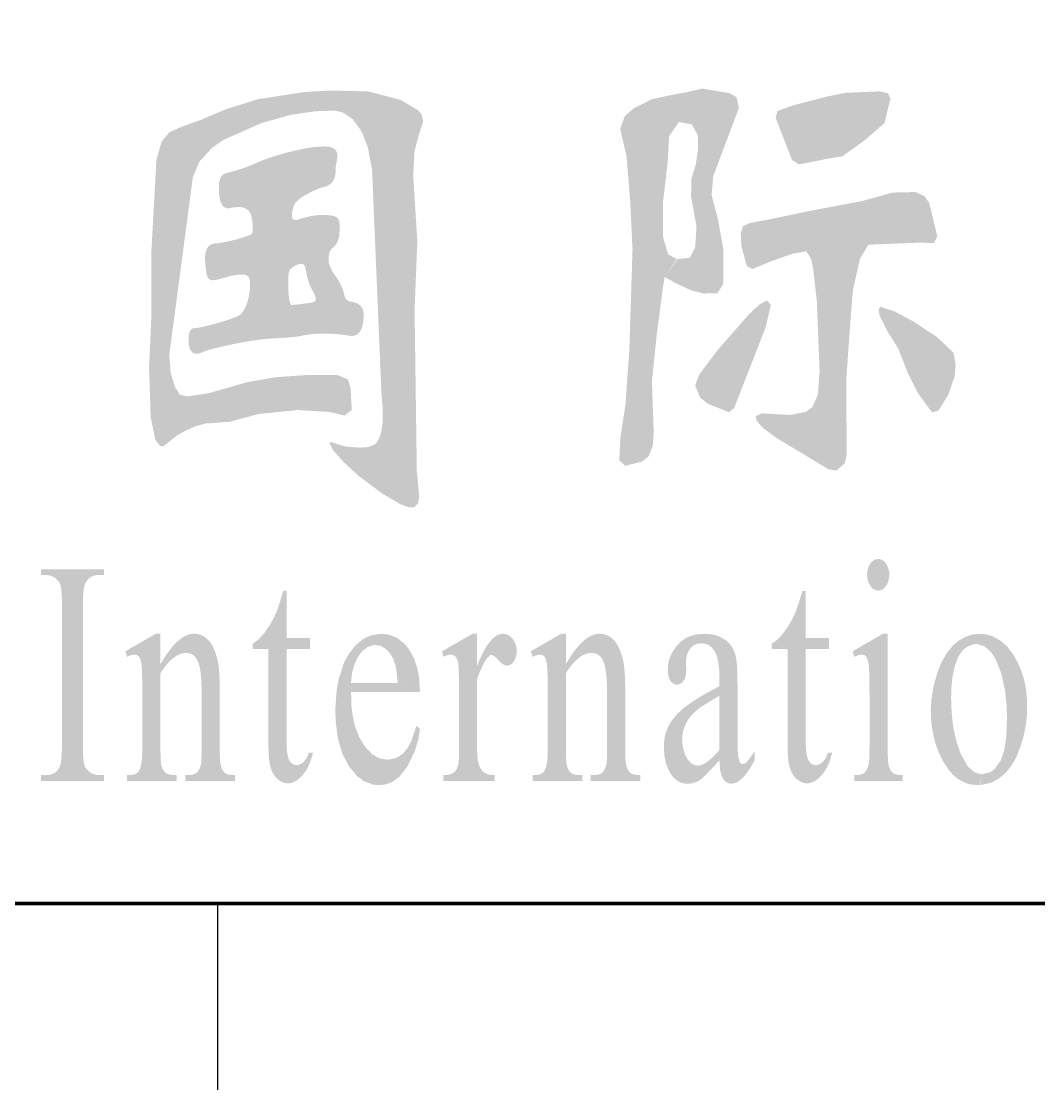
# Model space of a CAD drawing. Header units: millimetres. Extents: x -705761 to 1364679, y -410401 to 446404.
# Drawn here: x -526777 to -525366, y 202226 to 203699 of the extents above; entities that cross this region are included whole.
import ezdxf
from ezdxf.enums import TextEntityAlignment as Align

# ---------------------------------------------------------------- set-up
doc = ezdxf.new("R2010")
doc.units = ezdxf.units.MM
doc.layers.add('TK', color=7, linetype='Continuous')
doc.layers.add('模板-签名-公用', color=3, linetype='Continuous')
doc.layers.add('图框', color=7, linetype='Continuous', lineweight=13)
doc.styles.get("Standard").update_dxf_attribs({"font": 'arial.ttf'})
doc.styles.add('Style-仿宋_GB2312', font='')
doc.styles.add('宋体', font='', dxfattribs={"width": 0.7, "height": 2.5})
doc.styles.add('宋体_1', font='', dxfattribs={"width": 0.7, "height": 2.386364})
doc.styles.get('Style-仿宋_GB2312').set_extended_font_data('仿宋_GB2312')
doc.styles.get('宋体').set_extended_font_data('SimSun')
doc.styles.get('宋体_1').set_extended_font_data('SimSun')

# ---------------------------------------------------------------- blocks, each defined once
blk = doc.blocks.new('BSIET_专用图框_A3_6')
at = {"layer": '图框', "color": 7, "linetype": 'Continuous', "lineweight": 25}
blk.add_line((-104.8, 0), (-104.8, 5), dxfattribs=at)
at = {"layer": '图框', "lineweight": 100}
blk.add_lwpolyline([(-395, 292), (-5, 292), (-5, 5), (-395, 5)], close=True, dxfattribs=at)
at = {"layer": 'TK', "style": '宋体', "width": 0.7, "flags": 3}
for tag, p in [('LZHQ_N会签6_T6_H6', (-407.253, 57.082)), ('LZHQ_N会签5_T6_H6', (-407.253, 49.082)), ('LZHQ_N会签4_T6_H6', (-407.253, 41.082)), ('LZHQ_N会签3_T6_H6', (-407.253, 33.082)), ('LZHQ_N会签2_T6_H6', (-407.253, 25.082)), ('LZHQ_N会签1_T6_H6', (-407.253, 17.082))]:
    blk.add_attdef(tag, text='', height=2.5, dxfattribs=at).set_placement(p, align=Align.MIDDLE)
at = {"layer": '模板-签名-公用', "style": '宋体', "width": 0.7}
blk.add_attdef('LZTQINS', text='', height=2, dxfattribs=at).set_placement((-5, 5), align=Align.MIDDLE)
at = {"layer": '模板-签名-公用', "style": '宋体', "width": 0.7, "flags": 3}
blk.add_attdef('LZFRAME', (-40.909, 2.064), '', height=3, dxfattribs=at)
blk = doc.blocks.new('BSIET_材料表_5')
at = {"layer": '图框', "linetype": 'Continuous', "lineweight": 25, "extrusion": (0, 0, -1)}
for points in [[(97.147, 5.491), (97.073, 5.494), (97.021, 5.548), (97.006, 5.633), (97.039, 5.998), (97.07, 8.231), (97.032, 9.182), (97.089, 10.099), (97.071, 10.429), (97.004, 10.683), (96.95, 10.844), (96.973, 10.941), (97.025, 11.001), (97.265, 11.143), (97.716, 11.26), (98.261, 11.271), (98.605, 11.25), (99.243, 11.151), (99.686, 11.013), (100.027, 10.868), (100.307, 10.767), (100.469, 10.695), (100.577, 10.566), (100.651, 10.315), (100.72, 9.053), (100.722, 8.122), (100.753, 7.432), (100.731, 6.742), (100.666, 6.428), (100.601, 6.344), (100.555, 6.338), (100.461, 6.414), (100.36, 6.493), (100.222, 6.568), (100.108, 6.618), (99.966, 6.655), (99.636, 6.678), (99.233, 6.787), (98.691, 6.842), (98.25, 6.815), (98.043, 6.765), (97.941, 6.842), (97.958, 7.14), (97.993, 7.264), (98.137, 7.326), (98.555, 7.328), (99.007, 7.296), (99.39, 7.228), (99.931, 7.074), (100.224, 7.03), (100.327, 7.055), (100.397, 7.166), (100.453, 7.357), (100.473, 7.602), (100.145, 10.073), (100.057, 10.283), (99.88, 10.477), (99.728, 10.584), (99.193, 10.821), (98.791, 10.934), (98.452, 10.984), (98.176, 10.993), (98.07, 10.97), (97.931, 10.879), (97.805, 10.706), (97.721, 10.492), (97.66, 10.178), (97.531, 7.1), (97.511, 6.84), (97.514, 6.669), (97.533, 6.538), (97.56, 6.452), (97.597, 6.387), (97.624, 6.362), (97.698, 6.333), (97.754, 6.324), (97.841, 6.321), (98.019, 6.334), (98.108, 6.359), (98.224, 6.398), (98.253, 6.39), (98.201, 6.285), (98.055, 6.121), (97.843, 5.925), (97.514, 5.681), (97.265, 5.535)], [(91.743, 10.248), (91.693, 10.257), (91.343, 10.325), (91.134, 10.361), (90.841, 10.57), (90.552, 10.821), (90.47, 11.159), (90.504, 11.236), (90.624, 11.26), (91.09, 11.24), (91.34, 11.19), (91.83, 11.063), (92.035, 10.988), (92.062, 10.894), (91.836, 10.311)], [(91.218, 6.003), (91.106, 6.101), (91.077, 6.212), (91.078, 6.511), (91.083, 7.252), (91.025, 8.074), (90.99, 8.501), (90.893, 8.939), (90.776, 9.134), (90.065, 9.163), (89.866, 9.157), (89.82, 9.248), (89.932, 9.715), (89.999, 9.809), (90.126, 9.864), (90.436, 9.857), (90.862, 9.74), (91.579, 9.604), (92.132, 9.489), (92.423, 9.434), (92.516, 9.388), (92.546, 9.29), (92.536, 9.112), (92.462, 8.839), (92.38, 8.798), (92.131, 8.902), (91.818, 9.012), (91.638, 9.042), (91.573, 8.946), (91.542, 8.81), (91.49, 8.347), (91.452, 7.371), (91.475, 7.059), (91.554, 6.88), (91.646, 6.815), (91.862, 6.773), (92.253, 6.796), (92.336, 6.757), (92.327, 6.699), (92.249, 6.602), (92.056, 6.458), (91.327, 6.019)], [(92.71, 6.812), (92.638, 6.868), (92.199, 7.992), (92.128, 8.3), (92.182, 8.362), (92.295, 8.298), (92.438, 8.163), (92.869, 7.67), (93.123, 7.332), (93.178, 7.18), (93.108, 7.012), (92.999, 6.927)], [(89.893, 6.809), (89.803, 6.833), (89.669, 7.05), (89.579, 7.31), (89.565, 7.467), (89.594, 7.638), (89.833, 7.86), (90.15, 8.07), (90.412, 8.209), (90.605, 8.273), (90.634, 8.238), (90.621, 8.153), (90.5, 7.914), (90.361, 7.694), (90.226, 7.348), (90.086, 7.073)], [(90.635, 4.338), (90.614, 4.341), (90.591, 4.348), (90.568, 4.363), (90.542, 4.388), (90.522, 4.416), (90.505, 4.45), (90.495, 4.483), (90.489, 4.515), (90.486, 4.548), (90.487, 4.585), (90.489, 4.6), (90.493, 4.627), (90.5, 4.65), (90.508, 4.671), (90.517, 4.69), (90.532, 4.714), (90.551, 4.738), (90.569, 4.753), (90.594, 4.767), (90.615, 4.774), (90.64, 4.776), (90.667, 4.773), (90.696, 4.762), (90.716, 4.749), (90.746, 4.716), (90.769, 4.677), (90.781, 4.646), (90.789, 4.61), (90.793, 4.574), (90.792, 4.53), (90.784, 4.484), (90.773, 4.45), (90.757, 4.417), (90.733, 4.384), (90.722, 4.373), (90.704, 4.358), (90.69, 4.35), (90.673, 4.343), (90.656, 4.339)], [(96.995, 2.934), (97.007, 3.134), (97.036, 3.278), (97.079, 3.401), (97.149, 3.526), (97.207, 3.598), (97.314, 3.683), (97.431, 3.729), (97.543, 3.739), (97.677, 3.716), (97.779, 3.669), (97.889, 3.579), (97.982, 3.462), (98.052, 3.333), (98.11, 3.146), (97.953, 3.058), (97.936, 3.2), (97.909, 3.304), (97.857, 3.418), (97.797, 3.496), (97.718, 3.559), (97.625, 3.585), (97.543, 3.573), (97.467, 3.527), (97.411, 3.467), (97.367, 3.392), (97.332, 3.288), (97.318, 3.187), (97.303, 3.055)], [(92.678, 1.661), (92.655, 1.663), (92.621, 1.672), (92.589, 1.687), (92.557, 1.709), (92.526, 1.736), (92.494, 1.768), (92.442, 1.836), (92.403, 1.897), (92.353, 1.986), (92.354, 2.106), (92.442, 1.986), (92.457, 1.969), (92.472, 1.953), (92.49, 1.941), (92.509, 1.935), (92.524, 1.935), (92.537, 1.939), (92.55, 1.947), (92.561, 1.96), (92.582, 2.035), (92.588, 2.116), (92.591, 3.062), (92.596, 3.28), (92.603, 3.356), (92.62, 3.448), (92.637, 3.494), (92.67, 3.562), (92.701, 3.604), (92.75, 3.65), (92.855, 3.707), (92.939, 3.729), (93.041, 3.739), (93.156, 3.731), (93.235, 3.711), (93.309, 3.679), (93.365, 3.641), (93.424, 3.585), (93.464, 3.534), (93.5, 3.475), (93.527, 3.416), (93.551, 3.33), (93.558, 3.248), (93.555, 3.181), (93.537, 3.115), (93.51, 3.07), (93.455, 3.035), (93.409, 3.034), (93.36, 3.059), (93.325, 3.108), (93.307, 3.169), (93.302, 3.228), (93.305, 3.364), (93.296, 3.437), (93.268, 3.503), (93.233, 3.551), (93.195, 3.581), (93.145, 3.602), (93.078, 3.606), (93.029, 3.598), (92.988, 3.58), (92.948, 3.551), (92.899, 3.485), (92.871, 3.408), (92.854, 3.32), (92.844, 3.219), (92.841, 3.006), (92.842, 1.986), (92.833, 1.861), (92.825, 1.819), (92.815, 1.781), (92.795, 1.735), (92.779, 1.712), (92.76, 1.692), (92.743, 1.679), (92.721, 1.669), (92.699, 1.663)], [(89.236, 1.64), (89.202, 1.789), (89.283, 1.812), (89.334, 1.842), (89.404, 1.911), (89.494, 2.073), (89.55, 2.235), (89.59, 2.401), (89.611, 2.547), (89.624, 2.704), (89.628, 2.863), (89.624, 2.989), (89.61, 3.14), (89.575, 3.301), (89.524, 3.429), (89.467, 3.51), (89.404, 3.56), (89.333, 3.591), (89.271, 3.601), (89.222, 3.738), (89.332, 3.729), (89.418, 3.702), (89.52, 3.645), (89.607, 3.572), (89.689, 3.471), (89.761, 3.344), (89.818, 3.204), (89.873, 3.007), (89.902, 2.823), (89.91, 2.671), (89.905, 2.538), (89.883, 2.374), (89.853, 2.246), (89.806, 2.108), (89.745, 1.979), (89.662, 1.851), (89.597, 1.779), (89.523, 1.719), (89.43, 1.671), (89.349, 1.648)], [(89.23, 1.64), (89.069, 1.675), (88.972, 1.727), (88.874, 1.808), (88.791, 1.912), (88.726, 2.025), (88.664, 2.18), (88.624, 2.314), (88.592, 2.47), (88.575, 2.615), (88.573, 2.806), (88.59, 2.973), (88.602, 3.039), (88.625, 3.135), (88.657, 3.231), (88.709, 3.351), (88.769, 3.456), (88.846, 3.557), (88.937, 3.64), (89.058, 3.707), (89.158, 3.733), (89.225, 3.738), (89.273, 3.597), (89.17, 3.568), (89.072, 3.484), (89.012, 3.389), (88.931, 3.187), (88.877, 2.938), (88.857, 2.724), (88.853, 2.537), (88.864, 2.299), (88.89, 2.132), (88.936, 1.99), (89.023, 1.864), (89.089, 1.817), (89.201, 1.793)], [(97.56, 1.64), (97.473, 1.65), (97.385, 1.682), (97.28, 1.757), (97.173, 1.894), (97.063, 2.123), (97.019, 2.273), (96.995, 2.418), (97.042, 2.466), (97.117, 2.247), (97.167, 2.155), (97.239, 2.071), (97.327, 2.016), (97.444, 1.992), (97.558, 2.011), (97.659, 2.069), (97.762, 2.179), (97.837, 2.303), (97.894, 2.45), (97.931, 2.612), (97.949, 2.768), (97.95, 2.934), (96.995, 2.934), (97.313, 3.058), (97.953, 3.058), (98.115, 3.149), (98.151, 2.961), (98.169, 2.697), (98.165, 2.522), (98.134, 2.288), (98.074, 2.081), (97.983, 1.905), (97.865, 1.764), (97.776, 1.697), (97.649, 1.648)], [(93.266, 1.659), (93.218, 1.666), (93.158, 1.686), (93.093, 1.725), (93.022, 1.791), (92.959, 1.858), (92.901, 1.92), (92.842, 1.985), (92.841, 2.127), (92.897, 2.065), (92.964, 2.001), (93.024, 1.955), (93.062, 1.933), (93.102, 1.917), (93.144, 1.911), (93.198, 1.922), (93.247, 1.956), (93.289, 2.007), (93.323, 2.074), (93.343, 2.139), (93.354, 2.206), (93.357, 2.268), (93.354, 2.333), (93.344, 2.391), (93.327, 2.448), (93.308, 2.493), (93.271, 2.557), (93.224, 2.615), (93.166, 2.671), (93.102, 2.722), (92.841, 2.881), (92.841, 3.013), (93.032, 2.91), (93.126, 2.854), (93.221, 2.793), (93.308, 2.732), (93.357, 2.692), (93.419, 2.635), (93.461, 2.589), (93.514, 2.518), (93.554, 2.448), (93.582, 2.38), (93.601, 2.303), (93.609, 2.243), (93.612, 2.153), (93.605, 2.052), (93.582, 1.937), (93.534, 1.823), (93.49, 1.761), (93.441, 1.713), (93.384, 1.679), (93.327, 1.663)]]:
    blk.add_hatch(color=7, dxfattribs=at).paths.add_polyline_path(points)
at = {"layer": '图框', "linetype": 'Continuous', "lineweight": 25}
blk.add_hatch(color=7, dxfattribs=at).paths.add_polyline_path([(-94.152, 6.067), (-93.916, 6.127), (-93.823, 6.2), (-93.766, 6.349), (-93.753, 6.524), (-93.778, 7.243), (-93.711, 7.89), (-93.625, 8.543), (-93.601, 8.683), (-93.594, 8.693), (-93.435, 8.934), (-93.431, 8.935), (-93.553, 8.997), (-93.624, 9.242), (-93.625, 9.717), (-93.562, 10.255), (-93.539, 10.637), (-93.404, 10.836), (-93.223, 10.8), (-93.14, 10.65), (-93.139, 10.45), (-93.171, 10.239), (-93.23, 10.052), (-93.235, 9.805), (-93.16, 9.385), (-93.178, 9.098), (-93.25, 8.953), (-93.431, 8.935), (-93.426, 8.932), (-93.594, 8.693), (-93.599, 8.685), (-93.456, 8.605), (-93.233, 8.5), (-93.058, 8.457), (-92.868, 8.461), (-92.79, 8.591), (-92.785, 9.057), (-92.859, 9.473), (-92.95, 9.822), (-92.927, 10.087), (-92.571, 11.032), (-92.605, 11.181), (-92.699, 11.235), (-93.077, 11.299), (-93.316, 11.245), (-93.587, 11.194), (-93.788, 11.148), (-94.031, 11.025), (-94.153, 10.917), (-94.218, 10.743), (-94.13, 10.362), (-94.08, 9.747), (-94.047, 9.065), (-94.091, 7.692), (-94.145, 6.913), (-94.213, 6.477), (-94.231, 6.145)])
at = {"layer": '图框', "linetype": 'Continuous', "lineweight": 20}
h = blk.add_hatch(color=7, dxfattribs=at)
edge = h.paths.add_edge_path()
edge.add_spline(control_points=[(-97.777, 8.167), (-97.777, 8.323), (-97.962, 8.346)], knot_values=[0, 0, 0, 1, 1, 1], degree=2, periodic=0)
edge.add_spline(control_points=[(-97.962, 8.346), (-98.026, 8.354), (-98.045, 8.439)], knot_values=[0, 0, 0, 1, 1, 1], degree=2, periodic=0)
edge.add_spline(control_points=[(-98.045, 8.439), (-98.071, 8.564), (-98.166, 8.697)], knot_values=[0, 0, 0, 1, 1, 1], degree=2, periodic=0)
edge.add_spline(control_points=[(-98.166, 8.697), (-98.262, 8.829), (-98.262, 8.919)], knot_values=[0, 0, 0, 1, 1, 1], degree=2, periodic=0)
edge.add_spline(control_points=[(-98.262, 8.919), (-98.262, 9.008), (-98.246, 9.039)], knot_values=[0, 0, 0, 1, 1, 1], degree=2, periodic=0)
edge.add_spline(control_points=[(-98.246, 9.039), (-98.23, 9.071), (-98.169, 9.129)], knot_values=[0, 0, 0, 1, 1, 1], degree=2, periodic=0)
edge.add_spline(control_points=[(-98.169, 9.129), (-98.109, 9.187), (-98.109, 9.382)], knot_values=[0, 0, 0, 1, 1, 1], degree=2, periodic=0)
edge.add_spline(control_points=[(-98.109, 9.382), (-98.109, 9.491), (-98.157, 9.518)], knot_values=[0, 0, 0, 1, 1, 1], degree=2, periodic=0)
edge.add_spline(control_points=[(-98.157, 9.518), (-98.204, 9.546), (-98.351, 9.546)], knot_values=[0, 0, 0, 1, 1, 1], degree=2, periodic=0)
edge.add_spline(control_points=[(-98.351, 9.546), (-98.498, 9.546), (-98.682, 9.483)], knot_values=[0, 0, 0, 1, 1, 1], degree=2, periodic=0)
edge.add_spline(control_points=[(-98.682, 9.483), (-98.772, 9.46), (-98.772, 9.53)], knot_values=[0, 0, 0, 1, 1, 1], degree=2, periodic=0)
edge.add_spline(control_points=[(-98.772, 9.53), (-98.772, 9.6), (-98.743, 9.678)], knot_values=[0, 0, 0, 1, 1, 1], degree=2, periodic=0)
edge.add_spline(control_points=[(-98.743, 9.678), (-98.714, 9.756), (-98.558, 9.838)], knot_values=[0, 0, 0, 1, 1, 1], degree=2, periodic=0)
edge.add_spline(control_points=[(-98.558, 9.838), (-98.402, 9.92), (-98.326, 9.935)], knot_values=[0, 0, 0, 1, 1, 1], degree=2, periodic=0)
edge.add_spline(control_points=[(-98.326, 9.935), (-98.249, 9.951), (-98.208, 10.009)], knot_values=[0, 0, 0, 1, 1, 1], degree=2, periodic=0)
edge.add_spline(control_points=[(-98.208, 10.009), (-98.166, 10.068), (-98.166, 10.142)], knot_values=[0, 0, 0, 1, 1, 1], degree=2, periodic=0)
edge.add_spline(control_points=[(-98.166, 10.142), (-98.166, 10.216), (-98.153, 10.274)], knot_values=[0, 0, 0, 1, 1, 1], degree=2, periodic=0)
edge.add_spline(control_points=[(-98.153, 10.274), (-98.141, 10.333), (-98.141, 10.364)], knot_values=[0, 0, 0, 1, 1, 1], degree=2, periodic=0)
edge.add_spline(control_points=[(-98.141, 10.364), (-98.141, 10.496), (-98.322, 10.496)], knot_values=[0, 0, 0, 1, 1, 1], degree=2, periodic=0)
edge.add_spline(control_points=[(-98.322, 10.496), (-98.504, 10.496), (-98.797, 10.422)], knot_values=[0, 0, 0, 1, 1, 1], degree=2, periodic=0)
edge.add_spline(control_points=[(-98.797, 10.422), (-99.09, 10.348), (-99.279, 10.262)], knot_values=[0, 0, 0, 1, 1, 1], degree=2, periodic=0)
edge.add_spline(control_points=[(-99.279, 10.262), (-99.467, 10.177), (-99.671, 10.13)], knot_values=[0, 0, 0, 1, 1, 1], degree=2, periodic=0)
edge.add_spline(control_points=[(-99.671, 10.13), (-99.785, 10.107), (-99.785, 9.928)], knot_values=[0, 0, 0, 1, 1, 1], degree=2, periodic=0)
edge.add_spline(control_points=[(-99.785, 9.928), (-99.785, 9.639), (-99.658, 9.639)], knot_values=[0, 0, 0, 1, 1, 1], degree=2, periodic=0)
edge.add_spline(control_points=[(-99.658, 9.639), (-99.639, 9.639), (-99.61, 9.647)], knot_values=[0, 0, 0, 1, 1, 1], degree=2, periodic=0)
edge.add_spline(control_points=[(-99.61, 9.647), (-99.581, 9.655), (-99.495, 9.655)], knot_values=[0, 0, 0, 1, 1, 1], degree=2, periodic=0)
edge.add_spline(control_points=[(-99.495, 9.655), (-99.409, 9.655), (-99.361, 9.589)], knot_values=[0, 0, 0, 1, 1, 1], degree=2, periodic=0)
edge.add_spline(control_points=[(-99.361, 9.589), (-99.314, 9.522), (-99.314, 9.343)], knot_values=[0, 0, 0, 1, 1, 1], degree=2, periodic=0)
edge.add_spline(control_points=[(-99.314, 9.343), (-99.314, 9.296), (-99.339, 9.277)], knot_values=[0, 0, 0, 1, 1, 1], degree=2, periodic=0)
edge.add_spline(control_points=[(-99.339, 9.277), (-99.365, 9.257), (-99.53, 9.211)], knot_values=[0, 0, 0, 1, 1, 1], degree=2, periodic=0)
edge.add_spline(control_points=[(-99.53, 9.211), (-99.696, 9.164), (-99.836, 9.152)], knot_values=[0, 0, 0, 1, 1, 1], degree=2, periodic=0)
edge.add_spline(control_points=[(-99.836, 9.152), (-99.976, 9.141), (-99.976, 8.938)], knot_values=[0, 0, 0, 1, 1, 1], degree=2, periodic=0)
edge.add_spline(control_points=[(-99.976, 8.938), (-99.976, 8.876), (-99.96, 8.759)], knot_values=[0, 0, 0, 1, 1, 1], degree=2, periodic=0)
edge.add_spline(control_points=[(-99.96, 8.759), (-99.945, 8.642), (-99.878, 8.642)], knot_values=[0, 0, 0, 1, 1, 1], degree=2, periodic=0)
edge.add_spline(control_points=[(-99.878, 8.642), (-99.811, 8.642), (-99.69, 8.681)], knot_values=[0, 0, 0, 1, 1, 1], degree=2, periodic=0)
edge.add_spline(control_points=[(-99.69, 8.681), (-99.568, 8.72), (-99.46, 8.72)], knot_values=[0, 0, 0, 1, 1, 1], degree=2, periodic=0)
edge.add_spline(control_points=[(-99.46, 8.72), (-99.352, 8.72), (-99.352, 8.611)], knot_values=[0, 0, 0, 1, 1, 1], degree=2, periodic=0)
edge.add_spline(control_points=[(-99.352, 8.611), (-99.352, 8.447), (-99.393, 8.327)], knot_values=[0, 0, 0, 1, 1, 1], degree=2, periodic=0)
edge.add_spline(control_points=[(-99.393, 8.327), (-99.435, 8.206), (-99.492, 8.163)], knot_values=[0, 0, 0, 1, 1, 1], degree=2, periodic=0)
edge.add_spline(control_points=[(-99.492, 8.163), (-99.549, 8.12), (-99.798, 8.05)], knot_values=[0, 0, 0, 1, 1, 1], degree=2, periodic=0)
edge.add_spline(control_points=[(-99.798, 8.05), (-100.047, 7.98), (-100.11, 7.98)], knot_values=[0, 0, 0, 1, 1, 1], degree=2, periodic=0)
edge.add_spline(control_points=[(-100.11, 7.98), (-100.206, 7.98), (-100.206, 7.824)], knot_values=[0, 0, 0, 1, 1, 1], degree=2, periodic=0)
edge.add_spline(control_points=[(-100.206, 7.824), (-100.206, 7.622), (-100.091, 7.622)], knot_values=[0, 0, 0, 1, 1, 1], degree=2, periodic=0)
edge.add_spline(control_points=[(-100.091, 7.622), (-100.059, 7.622), (-99.989, 7.653)], knot_values=[0, 0, 0, 1, 1, 1], degree=2, periodic=0)
edge.add_spline(control_points=[(-99.989, 7.653), (-99.919, 7.684), (-99.591, 7.754)], knot_values=[0, 0, 0, 1, 1, 1], degree=2, periodic=0)
edge.add_spline(control_points=[(-99.591, 7.754), (-99.263, 7.824), (-99.008, 7.836)], knot_values=[0, 0, 0, 1, 1, 1], degree=2, periodic=0)
edge.add_spline(control_points=[(-99.008, 7.836), (-98.753, 7.847), (-98.616, 7.875)], knot_values=[0, 0, 0, 1, 1, 1], degree=2, periodic=0)
edge.add_spline(control_points=[(-98.616, 7.875), (-98.479, 7.902), (-98.319, 7.902)], knot_values=[0, 0, 0, 1, 1, 1], degree=2, periodic=0)
edge.add_spline(control_points=[(-98.319, 7.902), (-98.16, 7.902), (-97.969, 7.871)], knot_values=[0, 0, 0, 1, 1, 1], degree=2, periodic=0)
edge.add_spline(control_points=[(-97.969, 7.871), (-97.777, 7.847), (-97.777, 8.167)], knot_values=[0, 0, 0, 1, 1, 1], degree=2, periodic=0)
edge = h.paths.add_edge_path(flags=16)
edge.add_spline(control_points=[(-98.44, 8.385), (-98.44, 8.354), (-98.463, 8.342)], knot_values=[0, 0, 0, 1, 1, 1], degree=2, periodic=0)
edge.add_spline(control_points=[(-98.463, 8.342), (-98.485, 8.331), (-98.616, 8.315)], knot_values=[0, 0, 0, 1, 1, 1], degree=2, periodic=0)
edge.add_spline(control_points=[(-98.616, 8.315), (-98.746, 8.299), (-98.772, 8.299)], knot_values=[0, 0, 0, 1, 1, 1], degree=2, periodic=0)
edge.add_spline(control_points=[(-98.772, 8.299), (-98.797, 8.299), (-98.81, 8.385)], knot_values=[0, 0, 0, 1, 1, 1], degree=2, periodic=0)
edge.add_spline(control_points=[(-98.81, 8.385), (-98.823, 8.471), (-98.823, 8.603)], knot_values=[0, 0, 0, 1, 1, 1], degree=2, periodic=0)
edge.add_spline(control_points=[(-98.823, 8.603), (-98.823, 8.736), (-98.807, 8.771)], knot_values=[0, 0, 0, 1, 1, 1], degree=2, periodic=0)
edge.add_spline(control_points=[(-98.807, 8.771), (-98.791, 8.806), (-98.737, 8.837)], knot_values=[0, 0, 0, 1, 1, 1], degree=2, periodic=0)
edge.add_spline(control_points=[(-98.737, 8.837), (-98.682, 8.868), (-98.638, 8.868)], knot_values=[0, 0, 0, 1, 1, 1], degree=2, periodic=0)
edge.add_spline(control_points=[(-98.638, 8.868), (-98.593, 8.868), (-98.581, 8.798)], knot_values=[0, 0, 0, 1, 1, 1], degree=2, periodic=0)
edge.add_spline(control_points=[(-98.581, 8.798), (-98.555, 8.626), (-98.498, 8.521)], knot_values=[0, 0, 0, 1, 1, 1], degree=2, periodic=0)
edge.add_spline(control_points=[(-98.498, 8.521), (-98.44, 8.416), (-98.44, 8.385)], knot_values=[0, 0, 0, 1, 1, 1], degree=2, periodic=0)
h = blk.add_hatch(color=7, dxfattribs=at)
edge = h.paths.add_edge_path()
edge.add_line((-101.377, 1.779), (-101.451, 1.779))
edge.add_spline(control_points=[(-101.451, 1.779), (-101.523, 1.779), (-101.588, 1.831)], knot_values=[0, 0, 0, 1, 1, 1], degree=2, periodic=0)
edge.add_spline(control_points=[(-101.588, 1.831), (-101.636, 1.87), (-101.651, 1.924)], knot_values=[0, 0, 0, 1, 1, 1], degree=2, periodic=0)
edge.add_spline(control_points=[(-101.651, 1.924), (-101.671, 1.996), (-101.671, 2.22)], knot_values=[0, 0, 0, 1, 1, 1], degree=2, periodic=0)
edge.add_line((-101.671, 2.22), (-101.671, 4.113))
edge.add_spline(control_points=[(-101.671, 4.113), (-101.671, 4.378), (-101.633, 4.447)], knot_values=[0, 0, 0, 1, 1, 1], degree=2, periodic=0)
edge.add_spline(control_points=[(-101.633, 4.447), (-101.576, 4.554), (-101.451, 4.554)], knot_values=[0, 0, 0, 1, 1, 1], degree=2, periodic=0)
edge.add_line((-101.451, 4.554), (-101.377, 4.554))
edge.add_line((-101.377, 4.554), (-101.377, 4.633))
edge.add_line((-101.377, 4.633), (-102.254, 4.633))
edge.add_line((-102.254, 4.633), (-102.254, 4.554))
edge.add_line((-102.254, 4.554), (-102.182, 4.554))
edge.add_spline(control_points=[(-102.182, 4.554), (-102.109, 4.554), (-102.043, 4.501)], knot_values=[0, 0, 0, 1, 1, 1], degree=2, periodic=0)
edge.add_spline(control_points=[(-102.043, 4.501), (-101.996, 4.462), (-101.981, 4.408)], knot_values=[0, 0, 0, 1, 1, 1], degree=2, periodic=0)
edge.add_spline(control_points=[(-101.981, 4.408), (-101.961, 4.336), (-101.961, 4.113)], knot_values=[0, 0, 0, 1, 1, 1], degree=2, periodic=0)
edge.add_line((-101.961, 4.113), (-101.961, 2.22))
edge.add_spline(control_points=[(-101.961, 2.22), (-101.961, 1.955), (-101.997, 1.885)], knot_values=[0, 0, 0, 1, 1, 1], degree=2, periodic=0)
edge.add_spline(control_points=[(-101.997, 1.885), (-102.055, 1.779), (-102.182, 1.779)], knot_values=[0, 0, 0, 1, 1, 1], degree=2, periodic=0)
edge.add_line((-102.182, 1.779), (-102.254, 1.779))
edge.add_line((-102.254, 1.779), (-102.254, 1.7))
edge.add_line((-102.254, 1.7), (-101.377, 1.7))
edge.add_line((-101.377, 1.7), (-101.377, 1.779))
h = blk.add_hatch(color=7, dxfattribs=at)
edge = h.paths.add_edge_path()
edge.add_line((-98.845, 4.333), (-98.892, 4.333))
edge.add_spline(control_points=[(-98.892, 4.333), (-98.955, 4.114), (-98.99, 4.032)], knot_values=[0, 0, 0, 1, 1, 1], degree=2, periodic=0)
edge.add_spline(control_points=[(-98.99, 4.032), (-99.059, 3.876), (-99.146, 3.763)], knot_values=[0, 0, 0, 1, 1, 1], degree=2, periodic=0)
edge.add_spline(control_points=[(-99.146, 3.763), (-99.233, 3.649), (-99.317, 3.602)], knot_values=[0, 0, 0, 1, 1, 1], degree=2, periodic=0)
edge.add_line((-99.317, 3.602), (-99.317, 3.53))
edge.add_line((-99.317, 3.53), (-99.097, 3.53))
edge.add_line((-99.097, 3.53), (-99.097, 2.197))
edge.add_spline(control_points=[(-99.097, 2.197), (-99.097, 1.982), (-99.065, 1.879)], knot_values=[0, 0, 0, 1, 1, 1], degree=2, periodic=0)
edge.add_spline(control_points=[(-99.065, 1.879), (-99.033, 1.777), (-98.966, 1.721)], knot_values=[0, 0, 0, 1, 1, 1], degree=2, periodic=0)
edge.add_spline(control_points=[(-98.966, 1.721), (-98.899, 1.666), (-98.829, 1.666)], knot_values=[0, 0, 0, 1, 1, 1], degree=2, periodic=0)
edge.add_spline(control_points=[(-98.829, 1.666), (-98.726, 1.666), (-98.629, 1.773)], knot_values=[0, 0, 0, 1, 1, 1], degree=2, periodic=0)
edge.add_spline(control_points=[(-98.629, 1.773), (-98.531, 1.88), (-98.478, 2.093)], knot_values=[0, 0, 0, 1, 1, 1], degree=2, periodic=0)
edge.add_line((-98.478, 2.093), (-98.537, 2.093))
edge.add_spline(control_points=[(-98.537, 2.093), (-98.563, 2.006), (-98.61, 1.962)], knot_values=[0, 0, 0, 1, 1, 1], degree=2, periodic=0)
edge.add_spline(control_points=[(-98.61, 1.962), (-98.657, 1.918), (-98.707, 1.918)], knot_values=[0, 0, 0, 1, 1, 1], degree=2, periodic=0)
edge.add_spline(control_points=[(-98.707, 1.918), (-98.768, 1.918), (-98.807, 1.985)], knot_values=[0, 0, 0, 1, 1, 1], degree=2, periodic=0)
edge.add_spline(control_points=[(-98.807, 1.985), (-98.845, 2.052), (-98.845, 2.245)], knot_values=[0, 0, 0, 1, 1, 1], degree=2, periodic=0)
edge.add_line((-98.845, 2.245), (-98.845, 3.53))
edge.add_line((-98.845, 3.53), (-98.521, 3.53))
edge.add_line((-98.521, 3.53), (-98.521, 3.681))
edge.add_line((-98.521, 3.681), (-98.845, 3.681))
edge.add_line((-98.845, 3.681), (-98.845, 4.333))
h = blk.add_hatch(color=7, dxfattribs=at)
edge = h.paths.add_edge_path()
edge.add_line((-91.644, 4.333), (-91.691, 4.333))
edge.add_spline(control_points=[(-91.691, 4.333), (-91.754, 4.114), (-91.789, 4.032)], knot_values=[0, 0, 0, 1, 1, 1], degree=2, periodic=0)
edge.add_spline(control_points=[(-91.789, 4.032), (-91.858, 3.876), (-91.945, 3.763)], knot_values=[0, 0, 0, 1, 1, 1], degree=2, periodic=0)
edge.add_spline(control_points=[(-91.945, 3.763), (-92.032, 3.649), (-92.116, 3.602)], knot_values=[0, 0, 0, 1, 1, 1], degree=2, periodic=0)
edge.add_line((-92.116, 3.602), (-92.116, 3.53))
edge.add_line((-92.116, 3.53), (-91.896, 3.53))
edge.add_line((-91.896, 3.53), (-91.896, 2.197))
edge.add_spline(control_points=[(-91.896, 2.197), (-91.896, 1.982), (-91.864, 1.879)], knot_values=[0, 0, 0, 1, 1, 1], degree=2, periodic=0)
edge.add_spline(control_points=[(-91.864, 1.879), (-91.832, 1.777), (-91.765, 1.721)], knot_values=[0, 0, 0, 1, 1, 1], degree=2, periodic=0)
edge.add_spline(control_points=[(-91.765, 1.721), (-91.698, 1.666), (-91.628, 1.666)], knot_values=[0, 0, 0, 1, 1, 1], degree=2, periodic=0)
edge.add_spline(control_points=[(-91.628, 1.666), (-91.525, 1.666), (-91.428, 1.773)], knot_values=[0, 0, 0, 1, 1, 1], degree=2, periodic=0)
edge.add_spline(control_points=[(-91.428, 1.773), (-91.33, 1.88), (-91.277, 2.093)], knot_values=[0, 0, 0, 1, 1, 1], degree=2, periodic=0)
edge.add_line((-91.277, 2.093), (-91.336, 2.093))
edge.add_spline(control_points=[(-91.336, 2.093), (-91.362, 2.006), (-91.409, 1.962)], knot_values=[0, 0, 0, 1, 1, 1], degree=2, periodic=0)
edge.add_spline(control_points=[(-91.409, 1.962), (-91.456, 1.918), (-91.506, 1.918)], knot_values=[0, 0, 0, 1, 1, 1], degree=2, periodic=0)
edge.add_spline(control_points=[(-91.506, 1.918), (-91.567, 1.918), (-91.606, 1.985)], knot_values=[0, 0, 0, 1, 1, 1], degree=2, periodic=0)
edge.add_spline(control_points=[(-91.606, 1.985), (-91.644, 2.052), (-91.644, 2.245)], knot_values=[0, 0, 0, 1, 1, 1], degree=2, periodic=0)
edge.add_line((-91.644, 2.245), (-91.644, 3.53))
edge.add_line((-91.644, 3.53), (-91.32, 3.53))
edge.add_line((-91.32, 3.53), (-91.32, 3.681))
edge.add_line((-91.32, 3.681), (-91.644, 3.681))
edge.add_line((-91.644, 3.681), (-91.644, 4.333))
h = blk.add_hatch(color=7, dxfattribs=at)
edge = h.paths.add_edge_path()
edge.add_line((-100.595, 3.319), (-100.595, 3.739))
edge.add_line((-100.595, 3.739), (-100.661, 3.739))
edge.add_line((-100.661, 3.739), (-101.08, 3.497))
edge.add_line((-101.08, 3.497), (-101.057, 3.418))
edge.add_spline(control_points=[(-101.057, 3.418), (-100.998, 3.45), (-100.956, 3.45)], knot_values=[0, 0, 0, 1, 1, 1], degree=2, periodic=0)
edge.add_spline(control_points=[(-100.956, 3.45), (-100.916, 3.45), (-100.893, 3.422)], knot_values=[0, 0, 0, 1, 1, 1], degree=2, periodic=0)
edge.add_spline(control_points=[(-100.893, 3.422), (-100.869, 3.394), (-100.858, 3.316)], knot_values=[0, 0, 0, 1, 1, 1], degree=2, periodic=0)
edge.add_spline(control_points=[(-100.858, 3.316), (-100.847, 3.239), (-100.847, 2.883)], knot_values=[0, 0, 0, 1, 1, 1], degree=2, periodic=0)
edge.add_line((-100.847, 2.883), (-100.847, 2.148))
edge.add_spline(control_points=[(-100.847, 2.148), (-100.847, 1.932), (-100.884, 1.855)], knot_values=[0, 0, 0, 1, 1, 1], degree=2, periodic=0)
edge.add_spline(control_points=[(-100.884, 1.855), (-100.921, 1.779), (-101.028, 1.779)], knot_values=[0, 0, 0, 1, 1, 1], degree=2, periodic=0)
edge.add_line((-101.028, 1.779), (-101.058, 1.779))
edge.add_line((-101.058, 1.779), (-101.058, 1.7))
edge.add_line((-101.058, 1.7), (-100.369, 1.7))
edge.add_line((-100.369, 1.7), (-100.369, 1.779))
edge.add_spline(control_points=[(-100.369, 1.779), (-100.483, 1.779), (-100.52, 1.808)], knot_values=[0, 0, 0, 1, 1, 1], degree=2, periodic=0)
edge.add_spline(control_points=[(-100.52, 1.808), (-100.557, 1.837), (-100.578, 1.9)], knot_values=[0, 0, 0, 1, 1, 1], degree=2, periodic=0)
edge.add_spline(control_points=[(-100.578, 1.9), (-100.595, 1.947), (-100.595, 2.148)], knot_values=[0, 0, 0, 1, 1, 1], degree=2, periodic=0)
edge.add_line((-100.595, 2.148), (-100.595, 3.192))
edge.add_spline(control_points=[(-100.595, 3.192), (-100.418, 3.473), (-100.239, 3.473)], knot_values=[0, 0, 0, 1, 1, 1], degree=2, periodic=0)
edge.add_spline(control_points=[(-100.239, 3.473), (-100.123, 3.473), (-100.074, 3.351)], knot_values=[0, 0, 0, 1, 1, 1], degree=2, periodic=0)
edge.add_spline(control_points=[(-100.074, 3.351), (-100.025, 3.229), (-100.025, 2.958)], knot_values=[0, 0, 0, 1, 1, 1], degree=2, periodic=0)
edge.add_line((-100.025, 2.958), (-100.025, 2.148))
edge.add_spline(control_points=[(-100.025, 2.148), (-100.025, 1.977), (-100.031, 1.945)], knot_values=[0, 0, 0, 1, 1, 1], degree=2, periodic=0)
edge.add_spline(control_points=[(-100.031, 1.945), (-100.046, 1.863), (-100.085, 1.821)], knot_values=[0, 0, 0, 1, 1, 1], degree=2, periodic=0)
edge.add_spline(control_points=[(-100.085, 1.821), (-100.124, 1.779), (-100.221, 1.779)], knot_values=[0, 0, 0, 1, 1, 1], degree=2, periodic=0)
edge.add_line((-100.221, 1.779), (-100.25, 1.779))
edge.add_line((-100.25, 1.779), (-100.25, 1.7))
edge.add_line((-100.25, 1.7), (-99.562, 1.7))
edge.add_line((-99.562, 1.7), (-99.562, 1.779))
edge.add_spline(control_points=[(-99.562, 1.779), (-99.662, 1.779), (-99.699, 1.809)], knot_values=[0, 0, 0, 1, 1, 1], degree=2, periodic=0)
edge.add_spline(control_points=[(-99.699, 1.809), (-99.736, 1.839), (-99.752, 1.893)], knot_values=[0, 0, 0, 1, 1, 1], degree=2, periodic=0)
edge.add_spline(control_points=[(-99.752, 1.893), (-99.773, 1.96), (-99.773, 2.148)], knot_values=[0, 0, 0, 1, 1, 1], degree=2, periodic=0)
edge.add_line((-99.773, 2.148), (-99.773, 2.993))
edge.add_spline(control_points=[(-99.773, 2.993), (-99.773, 3.261), (-99.807, 3.391)], knot_values=[0, 0, 0, 1, 1, 1], degree=2, periodic=0)
edge.add_spline(control_points=[(-99.807, 3.391), (-99.855, 3.577), (-99.936, 3.658)], knot_values=[0, 0, 0, 1, 1, 1], degree=2, periodic=0)
edge.add_spline(control_points=[(-99.936, 3.658), (-100.018, 3.739), (-100.131, 3.739)], knot_values=[0, 0, 0, 1, 1, 1], degree=2, periodic=0)
edge.add_spline(control_points=[(-100.131, 3.739), (-100.352, 3.739), (-100.595, 3.319)], knot_values=[0, 0, 0, 1, 1, 1], degree=2, periodic=0)
h = blk.add_hatch(color=7, dxfattribs=at)
edge = h.paths.add_edge_path()
edge.add_line((-96.203, 3.739), (-96.267, 3.739))
edge.add_line((-96.267, 3.739), (-96.688, 3.497))
edge.add_line((-96.688, 3.497), (-96.672, 3.418))
edge.add_spline(control_points=[(-96.672, 3.418), (-96.613, 3.45), (-96.566, 3.45)], knot_values=[0, 0, 0, 1, 1, 1], degree=2, periodic=0)
edge.add_spline(control_points=[(-96.566, 3.45), (-96.527, 3.45), (-96.501, 3.42)], knot_values=[0, 0, 0, 1, 1, 1], degree=2, periodic=0)
edge.add_spline(control_points=[(-96.501, 3.42), (-96.474, 3.39), (-96.464, 3.324)], knot_values=[0, 0, 0, 1, 1, 1], degree=2, periodic=0)
edge.add_spline(control_points=[(-96.464, 3.324), (-96.454, 3.258), (-96.454, 2.912)], knot_values=[0, 0, 0, 1, 1, 1], degree=2, periodic=0)
edge.add_line((-96.454, 2.912), (-96.454, 2.148))
edge.add_spline(control_points=[(-96.454, 2.148), (-96.454, 1.974), (-96.462, 1.937)], knot_values=[0, 0, 0, 1, 1, 1], degree=2, periodic=0)
edge.add_spline(control_points=[(-96.462, 1.937), (-96.477, 1.861), (-96.515, 1.826)], knot_values=[0, 0, 0, 1, 1, 1], degree=2, periodic=0)
edge.add_spline(control_points=[(-96.515, 1.826), (-96.566, 1.779), (-96.672, 1.779)], knot_values=[0, 0, 0, 1, 1, 1], degree=2, periodic=0)
edge.add_line((-96.672, 1.779), (-96.672, 1.7))
edge.add_line((-96.672, 1.7), (-95.961, 1.7))
edge.add_line((-95.961, 1.7), (-95.961, 1.779))
edge.add_spline(control_points=[(-95.961, 1.779), (-96.055, 1.779), (-96.105, 1.817)], knot_values=[0, 0, 0, 1, 1, 1], degree=2, periodic=0)
edge.add_spline(control_points=[(-96.105, 1.817), (-96.154, 1.855), (-96.174, 1.914)], knot_values=[0, 0, 0, 1, 1, 1], degree=2, periodic=0)
edge.add_spline(control_points=[(-96.174, 1.914), (-96.203, 1.998), (-96.203, 2.162)], knot_values=[0, 0, 0, 1, 1, 1], degree=2, periodic=0)
edge.add_line((-96.203, 2.162), (-96.203, 3.112))
edge.add_spline(control_points=[(-96.203, 3.112), (-96.13, 3.315), (-96.062, 3.403)], knot_values=[0, 0, 0, 1, 1, 1], degree=2, periodic=0)
edge.add_spline(control_points=[(-96.062, 3.403), (-96.031, 3.446), (-96.004, 3.446)], knot_values=[0, 0, 0, 1, 1, 1], degree=2, periodic=0)
edge.add_spline(control_points=[(-96.004, 3.446), (-95.972, 3.446), (-95.906, 3.372)], knot_values=[0, 0, 0, 1, 1, 1], degree=2, periodic=0)
edge.add_spline(control_points=[(-95.906, 3.372), (-95.84, 3.298), (-95.788, 3.298)], knot_values=[0, 0, 0, 1, 1, 1], degree=2, periodic=0)
edge.add_spline(control_points=[(-95.788, 3.298), (-95.733, 3.298), (-95.694, 3.356)], knot_values=[0, 0, 0, 1, 1, 1], degree=2, periodic=0)
edge.add_spline(control_points=[(-95.694, 3.356), (-95.654, 3.415), (-95.654, 3.499)], knot_values=[0, 0, 0, 1, 1, 1], degree=2, periodic=0)
edge.add_spline(control_points=[(-95.654, 3.499), (-95.654, 3.594), (-95.709, 3.666)], knot_values=[0, 0, 0, 1, 1, 1], degree=2, periodic=0)
edge.add_spline(control_points=[(-95.709, 3.666), (-95.763, 3.739), (-95.846, 3.739)], knot_values=[0, 0, 0, 1, 1, 1], degree=2, periodic=0)
edge.add_spline(control_points=[(-95.846, 3.739), (-96.029, 3.739), (-96.203, 3.294)], knot_values=[0, 0, 0, 1, 1, 1], degree=2, periodic=0)
edge.add_line((-96.203, 3.294), (-96.203, 3.739))
h = blk.add_hatch(color=7, dxfattribs=at)
edge = h.paths.add_edge_path()
edge.add_line((-94.971, 3.319), (-94.971, 3.739))
edge.add_line((-94.971, 3.739), (-95.037, 3.739))
edge.add_line((-95.037, 3.739), (-95.456, 3.497))
edge.add_line((-95.456, 3.497), (-95.433, 3.418))
edge.add_spline(control_points=[(-95.433, 3.418), (-95.374, 3.45), (-95.332, 3.45)], knot_values=[0, 0, 0, 1, 1, 1], degree=2, periodic=0)
edge.add_spline(control_points=[(-95.332, 3.45), (-95.292, 3.45), (-95.269, 3.422)], knot_values=[0, 0, 0, 1, 1, 1], degree=2, periodic=0)
edge.add_spline(control_points=[(-95.269, 3.422), (-95.246, 3.394), (-95.234, 3.316)], knot_values=[0, 0, 0, 1, 1, 1], degree=2, periodic=0)
edge.add_spline(control_points=[(-95.234, 3.316), (-95.223, 3.239), (-95.223, 2.883)], knot_values=[0, 0, 0, 1, 1, 1], degree=2, periodic=0)
edge.add_line((-95.223, 2.883), (-95.223, 2.148))
edge.add_spline(control_points=[(-95.223, 2.148), (-95.223, 1.932), (-95.26, 1.855)], knot_values=[0, 0, 0, 1, 1, 1], degree=2, periodic=0)
edge.add_spline(control_points=[(-95.26, 1.855), (-95.297, 1.779), (-95.404, 1.779)], knot_values=[0, 0, 0, 1, 1, 1], degree=2, periodic=0)
edge.add_line((-95.404, 1.779), (-95.434, 1.779))
edge.add_line((-95.434, 1.779), (-95.434, 1.7))
edge.add_line((-95.434, 1.7), (-94.745, 1.7))
edge.add_line((-94.745, 1.7), (-94.745, 1.779))
edge.add_spline(control_points=[(-94.745, 1.779), (-94.859, 1.779), (-94.896, 1.808)], knot_values=[0, 0, 0, 1, 1, 1], degree=2, periodic=0)
edge.add_spline(control_points=[(-94.896, 1.808), (-94.933, 1.837), (-94.954, 1.9)], knot_values=[0, 0, 0, 1, 1, 1], degree=2, periodic=0)
edge.add_spline(control_points=[(-94.954, 1.9), (-94.971, 1.947), (-94.971, 2.148)], knot_values=[0, 0, 0, 1, 1, 1], degree=2, periodic=0)
edge.add_line((-94.971, 2.148), (-94.971, 3.192))
edge.add_spline(control_points=[(-94.971, 3.192), (-94.794, 3.473), (-94.615, 3.473)], knot_values=[0, 0, 0, 1, 1, 1], degree=2, periodic=0)
edge.add_spline(control_points=[(-94.615, 3.473), (-94.499, 3.473), (-94.45, 3.351)], knot_values=[0, 0, 0, 1, 1, 1], degree=2, periodic=0)
edge.add_spline(control_points=[(-94.45, 3.351), (-94.401, 3.229), (-94.401, 2.958)], knot_values=[0, 0, 0, 1, 1, 1], degree=2, periodic=0)
edge.add_line((-94.401, 2.958), (-94.401, 2.148))
edge.add_spline(control_points=[(-94.401, 2.148), (-94.401, 1.977), (-94.407, 1.945)], knot_values=[0, 0, 0, 1, 1, 1], degree=2, periodic=0)
edge.add_spline(control_points=[(-94.407, 1.945), (-94.422, 1.863), (-94.461, 1.821)], knot_values=[0, 0, 0, 1, 1, 1], degree=2, periodic=0)
edge.add_spline(control_points=[(-94.461, 1.821), (-94.5, 1.779), (-94.597, 1.779)], knot_values=[0, 0, 0, 1, 1, 1], degree=2, periodic=0)
edge.add_line((-94.597, 1.779), (-94.626, 1.779))
edge.add_line((-94.626, 1.779), (-94.626, 1.7))
edge.add_line((-94.626, 1.7), (-93.938, 1.7))
edge.add_line((-93.938, 1.7), (-93.938, 1.779))
edge.add_spline(control_points=[(-93.938, 1.779), (-94.038, 1.779), (-94.075, 1.809)], knot_values=[0, 0, 0, 1, 1, 1], degree=2, periodic=0)
edge.add_spline(control_points=[(-94.075, 1.809), (-94.112, 1.839), (-94.128, 1.893)], knot_values=[0, 0, 0, 1, 1, 1], degree=2, periodic=0)
edge.add_spline(control_points=[(-94.128, 1.893), (-94.149, 1.96), (-94.149, 2.148)], knot_values=[0, 0, 0, 1, 1, 1], degree=2, periodic=0)
edge.add_line((-94.149, 2.148), (-94.149, 2.993))
edge.add_spline(control_points=[(-94.149, 2.993), (-94.149, 3.261), (-94.183, 3.391)], knot_values=[0, 0, 0, 1, 1, 1], degree=2, periodic=0)
edge.add_spline(control_points=[(-94.183, 3.391), (-94.231, 3.577), (-94.313, 3.658)], knot_values=[0, 0, 0, 1, 1, 1], degree=2, periodic=0)
edge.add_spline(control_points=[(-94.313, 3.658), (-94.394, 3.739), (-94.507, 3.739)], knot_values=[0, 0, 0, 1, 1, 1], degree=2, periodic=0)
edge.add_spline(control_points=[(-94.507, 3.739), (-94.728, 3.739), (-94.971, 3.319)], knot_values=[0, 0, 0, 1, 1, 1], degree=2, periodic=0)
h = blk.add_hatch(color=7, dxfattribs=at)
edge = h.paths.add_edge_path()
edge.add_line((-90.508, 3.739), (-90.575, 3.739))
edge.add_line((-90.575, 3.739), (-90.993, 3.497))
edge.add_line((-90.993, 3.497), (-90.972, 3.418))
edge.add_spline(control_points=[(-90.972, 3.418), (-90.911, 3.45), (-90.869, 3.45)], knot_values=[0, 0, 0, 1, 1, 1], degree=2, periodic=0)
edge.add_spline(control_points=[(-90.869, 3.45), (-90.83, 3.45), (-90.807, 3.423)], knot_values=[0, 0, 0, 1, 1, 1], degree=2, periodic=0)
edge.add_spline(control_points=[(-90.807, 3.423), (-90.784, 3.396), (-90.774, 3.327)], knot_values=[0, 0, 0, 1, 1, 1], degree=2, periodic=0)
edge.add_spline(control_points=[(-90.774, 3.327), (-90.76, 3.232), (-90.76, 2.91)], knot_values=[0, 0, 0, 1, 1, 1], degree=2, periodic=0)
edge.add_line((-90.76, 2.91), (-90.76, 2.148))
edge.add_spline(control_points=[(-90.76, 2.148), (-90.76, 1.964), (-90.78, 1.9)], knot_values=[0, 0, 0, 1, 1, 1], degree=2, periodic=0)
edge.add_spline(control_points=[(-90.78, 1.9), (-90.801, 1.835), (-90.835, 1.807)], knot_values=[0, 0, 0, 1, 1, 1], degree=2, periodic=0)
edge.add_spline(control_points=[(-90.835, 1.807), (-90.87, 1.779), (-90.971, 1.779)], knot_values=[0, 0, 0, 1, 1, 1], degree=2, periodic=0)
edge.add_line((-90.971, 1.779), (-90.971, 1.7))
edge.add_line((-90.971, 1.7), (-90.299, 1.7))
edge.add_line((-90.299, 1.7), (-90.299, 1.779))
edge.add_spline(control_points=[(-90.299, 1.779), (-90.397, 1.779), (-90.434, 1.809)], knot_values=[0, 0, 0, 1, 1, 1], degree=2, periodic=0)
edge.add_spline(control_points=[(-90.434, 1.809), (-90.471, 1.839), (-90.49, 1.901)], knot_values=[0, 0, 0, 1, 1, 1], degree=2, periodic=0)
edge.add_spline(control_points=[(-90.49, 1.901), (-90.508, 1.962), (-90.508, 2.148)], knot_values=[0, 0, 0, 1, 1, 1], degree=2, periodic=0)
edge.add_line((-90.508, 2.148), (-90.508, 3.739))
at = {"layer": '图框', "color": 7, "linetype": 'Continuous', "lineweight": 100}
blk.add_line((-390, 0), (0, 0), dxfattribs=at)
at = {"layer": '图框', "color": 7, "style": 'Style-仿宋_GB2312', "width": 0.7}
for tag, height, p in [('质量', 3, (-191, 52.5)), ('比例', 3, (-191, 45.5)), ('出图日期', 3, (-191, 38.5)), ('总页数', 4, (-19.517, 35.142)), ('页码', 4, (-38.162, 35.008)), ('版本号', 2.5, (-6.095, 34.926)), ('专业', 3, (-191, 31.5)), ('项目编号', 3, (-191, 24.5)), ('图号', 4, (-24, 21)), ('设计阶段', 3, (-220, 17.5))]:
    blk.add_attdef(tag, text='', height=height, dxfattribs=at).set_placement(p, align=Align.MIDDLE)
at = {"layer": '图框', "style": '宋体_1', "width": 0.7, "flags": 3}
for tag, height, p in [('N审定_T5', 2.5, (-250.932, 52.29)), ('N审核_T5', 2.5, (-250.932, 45.29)), ('N校对_T5', 2.5, (-250.932, 38.29)), ('LZCO_NCB-W67-H36-D10_T7', 3, (-322.972, 34.135)), ('LZCO_NCB-W67-H36-D10_T7', 3, (-322.972, 34.135)), ('N设计_T5', 2.5, (-250.932, 31.29)), ('N制图_T5', 2.5, (-250.932, 24.29))]:
    blk.add_attdef(tag, text='', height=height, dxfattribs=at).set_placement(p, align=Align.MIDDLE_CENTER)
for tag, p in [('N审定_T6_H12_MV0.5_W15', (-231.906, 51.507)), ('N审核_T6_H12_MV0.5_W15', (-231.906, 44.507)), ('N校对_T6_H12_MV0.5_W15', (-231.906, 37.507)), ('N设计_T6_H12_MV0.5_W15', (-231.906, 30.507)), ('N制图_T6_H12_MV0.5_W15', (-231.906, 23.507))]:
    blk.add_attdef(tag, text='', height=1.5, dxfattribs=at).set_placement(p, align=Align.CENTER)
at = {"layer": '图框', "color": 7, "lineweight": 30, "width": 0.7, "flags": 104}
for tag, p in [('项目名称', (-79.178, 49.101)), ('子项', (-111.074, 34.832)), ('图名', (-111, 21))]:
    blk.add_attdef(tag, text='', height=4, dxfattribs=at).set_placement(p, align=Align.MIDDLE_CENTER)
at = {"layer": '图框', "style": '宋体', "width": 0.7, "flags": 3}
blk.add_attdef('LZBARCODE_T1', text='', height=3, dxfattribs=at).set_placement((-364.444, 3.341), align=Align.BOTTOM_RIGHT)

msp = doc.modelspace()

# ---------------------------------------------------------------- block references
at = {"layer": '图框', "color": 1, "lineweight": 35, "xscale": 100, "yscale": 100, "zscale": 100}
for name, p in [('BSIET_专用图框_A3_6', (-516024.39, 201975.8)), ('BSIET_材料表_5', (-516524.39, 202475.8))]:
    msp.add_blockref(name, p, dxfattribs=at)

doc.saveas('drawing.dxf')
